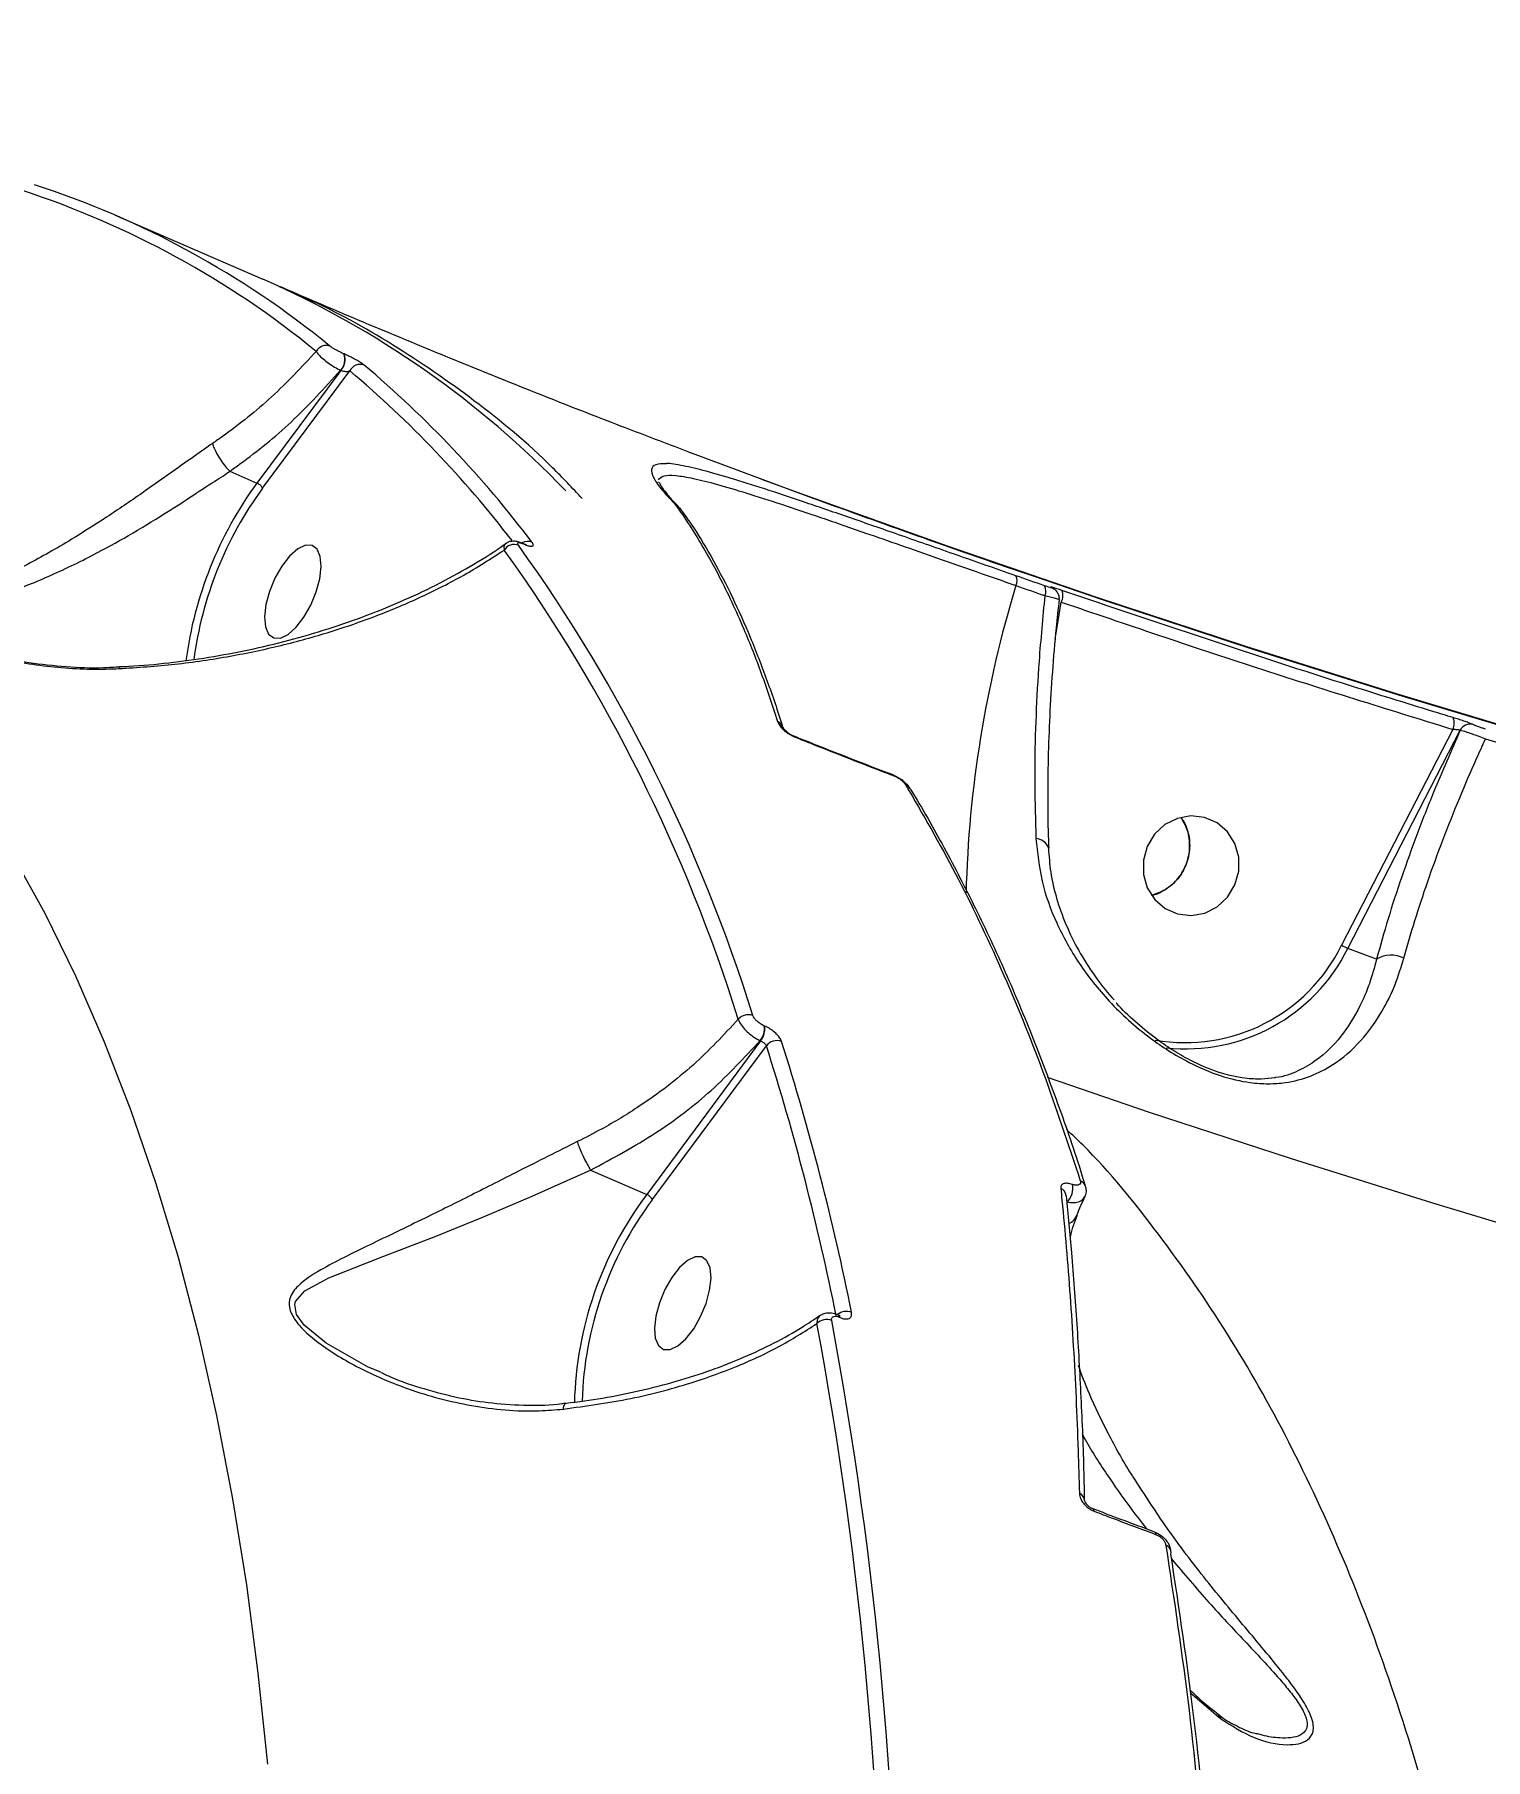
# Model space of a CAD drawing. Header units: millimetres. Extents: x -4781 to 5098, y -4410 to 4664.
# Drawn here: x -229.2 to -99, y -889.9 to -735 of the extents above; entities that cross this region are included whole.
import ezdxf

# ---------------------------------------------------------------- set-up
doc = ezdxf.new("R2010")
doc.units = ezdxf.units.MM
for name, color, linetype in [('DIKOM_ОБЪЕКТ', 7, 'Continuous'), ('DIKOM_РАЗМЕР_ЗОНА', 7, 'Continuous'), ('DIKOM_РАЗМЕР_ОБЪЕКТА', 7, 'Continuous')]:
    doc.layers.add(name, color=color, linetype=linetype)
doc.styles.add('style1', font='arial.ttf', dxfattribs={"width": 0.8})
doc.dimstyles.new('1-50', dxfattribs={"dimtxt": 300, "dimasz": 200, "dimexe": 100, "dimexo": 0, "dimgap": 100, "dimtad": 1, "dimtxsty": 'style1', "dimcen": 200, "dimclrd": 7, "dimclre": 7, "dimclrt": 7, "dimadec": 1, "dimazin": 2, "dimtfac": 1, "dimtmove": 0, "dimatfit": 2, "dimfxl": 0, "dimlwd": 25, "dimlwe": 18, "dimarcsym": 0})

# ---------------------------------------------------------------- blocks, each defined once
blk = doc.blocks.new('*D54')
at = {"layer": 'Defpoints', "color": 0, "transparency": 16777216}
for p in [(2534.93, 1098.4), (-3331.22, 763.4), (2534.93, -3200.56)]:
    blk.add_point(p, dxfattribs=at)
at = {"layer": 'DIKOM_РАЗМЕР_ОБЪЕКТА', "color": 7, "lineweight": 18, "transparency": 16777216}
for p, q in [((2534.93, 1098.4), (2534.93, -3300.56)), ((-3331.22, 763.4), (-3331.22, -3300.56))]:
    blk.add_line(p, q, dxfattribs=at)
at = {"layer": 'DIKOM_РАЗМЕР_ОБЪЕКТА', "color": 7, "lineweight": 25, "transparency": 16777216}
blk.add_line((-3131.22, -3200.56), (2334.93, -3200.56), dxfattribs=at)
at = {"layer": 'DIKOM_РАЗМЕР_ОБЪЕКТА', "color": 7, "transparency": 16777216}
for points in [[(-3131.22, -3167.23), (-3131.22, -3233.9), (-3331.22, -3200.56)], [(2334.93, -3167.23), (2334.93, -3233.9), (2534.93, -3200.56)]]:
    blk.add_solid(points, dxfattribs=at)
at = {"layer": 'DIKOM_РАЗМЕР_ОБЪЕКТА', "color": 7, "transparency": 16777216, "insert": (941.13, -2947.39), "char_height": 300, "attachment_point": 5, "style": 'style1'}
blk.add_mtext('5870', dxfattribs=at)
blk = doc.blocks.new('*D55')
at = {"layer": 'Defpoints', "color": 0, "transparency": 16777216}
for p in [(-169.77, 3162.36), (761.57, -2110.65), (3503.66, -2110.65)]:
    blk.add_point(p, dxfattribs=at)
at = {"layer": 'DIKOM_РАЗМЕР_ОБЪЕКТА', "color": 7, "lineweight": 18, "transparency": 16777216}
for p, q in [((-169.77, 3162.36), (3603.66, 3162.36)), ((761.57, -2110.65), (3603.66, -2110.65))]:
    blk.add_line(p, q, dxfattribs=at)
at = {"layer": 'DIKOM_РАЗМЕР_ОБЪЕКТА', "color": 7, "lineweight": 25, "transparency": 16777216}
blk.add_line((3503.66, 2962.36), (3503.66, -1910.65), dxfattribs=at)
at = {"layer": 'DIKOM_РАЗМЕР_ОБЪЕКТА', "color": 7, "transparency": 16777216}
for points in [[(3470.33, 2962.36), (3537, 2962.36), (3503.66, 3162.36)], [(3470.33, -1910.65), (3537, -1910.65), (3503.66, -2110.65)]]:
    blk.add_solid(points, dxfattribs=at)
at = {"layer": 'DIKOM_РАЗМЕР_ОБЪЕКТА', "color": 7, "transparency": 16777216, "insert": (3250.49, 1115.85), "char_height": 300, "attachment_point": 5, "rotation": 90, "style": 'style1'}
blk.add_mtext('5270', dxfattribs=at)
blk = doc.blocks.new('*D57')
at = {"layer": 'Defpoints', "color": 0, "transparency": 16777216}
for p in [(4034.06, 1180.11), (-4781.22, 856.14), (4034.06, -4310.06)]:
    blk.add_point(p, dxfattribs=at)
at = {"layer": 'DIKOM_РАЗМЕР_ЗОНА', "color": 7, "lineweight": 18, "transparency": 16777216}
for p, q in [((4034.06, 1180.11), (4034.06, -4410.06)), ((-4781.22, 856.14), (-4781.22, -4410.06))]:
    blk.add_line(p, q, dxfattribs=at)
at = {"layer": 'DIKOM_РАЗМЕР_ЗОНА', "color": 7, "lineweight": 25, "transparency": 16777216}
blk.add_line((-4581.22, -4310.06), (3834.06, -4310.06), dxfattribs=at)
at = {"layer": 'DIKOM_РАЗМЕР_ЗОНА', "color": 7, "transparency": 16777216}
for points in [[(-4581.22, -4276.72), (-4581.22, -4343.39), (-4781.22, -4310.06)], [(3834.06, -4276.72), (3834.06, -4343.39), (4034.06, -4310.06)]]:
    blk.add_solid(points, dxfattribs=at)
at = {"layer": 'DIKOM_РАЗМЕР_ЗОНА', "color": 7, "transparency": 16777216, "insert": (-1490.8, -4056.88), "char_height": 300, "attachment_point": 5, "style": 'style1'}
blk.add_mtext('8820', dxfattribs=at)

msp = doc.modelspace()

# ---------------------------------------------------------------- linework, layer by layer
at = {"layer": 'DIKOM_ОБЪЕКТ', "color": 7, "linetype": 'Continuous', "lineweight": 15}
for p, q in [((-221.991, -751.2), (-208.736, -756.94)), ((-201.445, -763.656), (-201.472, -763.644)), ((-201.725, -765.134), (-209.261, -775.249)), ((-208.765, -775.72), (-200.918, -765.187)), ((-201.752, -765.122), (-201.725, -765.134)), ((-211.706, -774.189), (-211.7, -774.193)), ((-211.7, -774.193), (-209.261, -775.249)), ((-173.2, -775.191), (-173.204, -775.129)), ((-171.785, -777.089), (-171.713, -777.175)), ((-171.713, -777.175), (-171.706, -777.185)), ((-185.431, -780.643), (-185.346, -780.68)), ((-185.346, -780.712), (-185.261, -780.75)), ((-137.969, -784.629), (-137.962, -784.632)), ((-137.969, -784.629), (-137.846, -784.682)), ((-137.962, -784.632), (-137.838, -784.686)), ((-137.842, -784.684), (-137.842, -784.684)), ((-137.606, -789.268), (-137.065, -785.938)), ((-162.058, -797.202), (-162.064, -797.181)), ((-101.91, -797.365), (-111.889, -816.753)), ((-111.327, -817.029), (-101.247, -797.443)), ((-101.247, -797.443), (-101.24, -797.447)), ((-100.09, -796.943), (-100.097, -796.939)), ((-152.136, -801.471), (-151.963, -801.551)), ((-108.748, -817.999), (-111.327, -817.029)), ((-164.043, -825.335), (-174.264, -839.126)), ((-164.088, -825.315), (-164.043, -825.335)), ((-163.675, -824.004), (-163.721, -823.985)), ((-173.767, -839.596), (-163.524, -825.775)), ((-179.31, -836.94), (-174.264, -839.126)), ((-157.137, -849.907), (-157.071, -849.936)), ((-156.984, -850.142), (-156.918, -850.17)), ((-128.697, -869.41), (-128.686, -869.415)), ((-125.468, -883.858), (-122.718, -886.199)), ((-123.125, -885.654), (-123.078, -885.692))]:
    msp.add_line(p, q, dxfattribs=at)
at = {"layer": 'DIKOM_ОБЪЕКТ', "color": 7, "linetype": 'Continuous', "lineweight": 15, "flags": 128}
for points in [[(-270.839, -771.456), (-269.974, -771.837), (-265.398, -774.084), (-260.967, -776.655), (-256.688, -779.548), (-252.563, -782.759), (-248.596, -786.285), (-244.79, -790.124), (-241.151, -794.272), (-237.68, -798.724), (-234.381, -803.478), (-231.258, -808.528), (-228.312, -813.869), (-225.548, -819.497), (-222.966, -825.406), (-220.571, -831.591), (-218.363, -838.047), (-216.346, -844.766), (-214.521, -851.744), (-212.889, -858.973), (-211.452, -866.447), (-210.212, -874.158), (-209.169, -882.1), (-208.325, -890.265)], [(-170.432, -772.486), (-159.746, -776.468), (-146.645, -781.164), (-133.377, -785.721), (-119.952, -790.133), (-106.378, -794.4), (-92.664, -798.516), (-78.82, -802.481), (-64.854, -806.291), (-50.776, -809.944), (-36.594, -813.437), (-22.318, -816.769), (-7.958, -819.936), (6.477, -822.938), (20.979, -825.771), (35.536, -828.435), (50.141, -830.927), (55.494, -831.795)], [(55.507, -831.719), (50.105, -830.843), (35.457, -828.343), (20.855, -825.672), (6.31, -822.83), (-8.169, -819.819), (-22.573, -816.643), (-36.891, -813.301), (-51.116, -809.797), (-65.237, -806.133), (-79.245, -802.311), (-93.131, -798.335), (-106.886, -794.205), (-120.5, -789.927), (-133.966, -785.501), (-147.274, -780.931), (-160.415, -776.22), (-163.939, -774.922)], [(-206.324, -781.809), (-207.024, -782.708), (-207.643, -783.792), (-208.133, -784.975), (-208.452, -786.16), (-208.576, -787.252), (-208.495, -788.162), (-208.214, -788.815), (-207.756, -789.161), (-207.16, -789.169), (-206.472, -788.84), (-205.749, -788.2), (-205.049, -787.302), (-204.43, -786.217), (-203.94, -785.034), (-203.62, -783.849), (-203.496, -782.758), (-203.578, -781.848), (-203.859, -781.194), (-204.317, -780.849), (-204.913, -780.841), (-205.601, -781.17), (-206.324, -781.809)], [(-138.549, -784.477), (-138.874, -784.364), (-139.199, -784.251), (-139.523, -784.138), (-139.847, -784.025), (-140.172, -783.912), (-140.496, -783.798), (-140.82, -783.685), (-141.144, -783.572)], [(-141.122, -784.456), (-140.799, -784.569), (-140.475, -784.682), (-140.151, -784.796), (-139.827, -784.909), (-139.503, -785.022), (-139.179, -785.134), (-138.854, -785.247), (-138.53, -785.36)], [(-98.972, -798.218), (-91.468, -800.467), (-83.923, -802.669), (-76.339, -804.825), (-68.718, -806.933), (-61.061, -808.993), (-53.369, -811.005), (-45.645, -812.968), (-37.889, -814.882)], [(-124.193, -805.274), (-125.411, -805.134), (-126.629, -805.356), (-127.747, -805.922), (-128.675, -806.787), (-129.338, -807.88), (-129.683, -809.113), (-129.68, -810.386), (-129.332, -811.597), (-128.664, -812.645), (-127.733, -813.448), (-126.613, -813.939), (-125.395, -814.08), (-124.178, -813.858), (-123.06, -813.291), (-122.131, -812.426), (-121.468, -811.333), (-121.124, -810.1), (-121.126, -808.827), (-121.475, -807.617), (-122.142, -806.568), (-123.073, -805.765), (-124.193, -805.274)], [(-138.208, -808.026), (-138.208, -808.025), (-138.21, -808)], [(-138.32, -828.606), (-129.158, -831.729), (-116.52, -835.877), (-103.743, -839.888), (-90.836, -843.76), (-77.807, -847.49), (-64.664, -851.075), (-51.416, -854.514), (-38.072, -857.804), (-24.639, -860.943), (-11.128, -863.929), (2.454, -866.759)], [(-198.14, -855.078), (-199.274, -854.62), (-203.051, -852.48), (-205.014, -850.865), (-205.708, -849.894), (-205.863, -849.003), (-205.861, -848.992), (-205.794, -848.747), (-204.951, -847.764), (-202.809, -846.614), (-198.252, -844.804), (-193.098, -842.843), (-188.922, -841.134), (-184.568, -839.262), (-181.947, -838.103), (-179.317, -836.937), (-179.315, -836.936), (-179.315, -836.936)], [(-171.326, -845.686), (-172.026, -846.584), (-172.646, -847.669), (-173.135, -848.851), (-173.455, -850.037), (-173.579, -851.128), (-173.497, -852.038), (-173.216, -852.692), (-172.759, -853.037), (-172.162, -853.045), (-171.474, -852.716), (-170.751, -852.077), (-170.052, -851.178), (-169.432, -850.094), (-168.942, -848.911), (-168.623, -847.726), (-168.499, -846.634), (-168.581, -845.724), (-168.862, -845.071), (-169.319, -844.725), (-169.916, -844.717), (-170.603, -845.046), (-171.326, -845.686)]]:
    msp.add_lwpolyline(points, dxfattribs=at)
at = {"layer": 'DIKOM_ОБЪЕКТ', "color": 7, "linetype": 'Continuous', "lineweight": 15}
for centre, radius, start, end in [((-255.606, -826.548), 81.568, 50.69725, 72.00327), ((-254.488, -826.22), 81.749, 50.69654, 72.0025), ((-243.118, -835.086), 85.375, 43.83655, 66.25198), ((-203.054, -763.904), 1.005, 69.70547, 151.81551), ((-202.745, -764.168), 1.376, 316.16761, 22.3743), ((-202.719, -764.18), 1.377, 316.18236, 22.36631), ((-199.995, -765.61), 1.015, 69.92336, 155.37055), ((-262.981, -839.795), 98.27, 37.06776, 49.87217), ((-263.911, -839.944), 97.758, 37.50909, 49.88128), ((-181.218, -795.707), 34.712, 143.8892, 172.55035), ((-181.547, -795.568), 33.686, 143.90024, 172.43108), ((-172.119, -777.885), 0.863, 44.37543, 67.22489), ((-172.138, -778.086), 1.006, 35.03221, 64.99856), ((-172.084, -778.041), 0.936, 36.40404, 66.14306), ((-184.94, -781.485), 0.995, 68.13354, 121.061), ((-186.161, -781.833), 1.065, 69.57807, 147.68947), ((-307.455, -867.598), 148.15, 17.35922, 35.64424), ((-306.446, -867.358), 148.474, 17.35871, 35.64437), ((-185.54, -780.863), 0.246, 37.86724, 63.76765), ((-185.422, -780.861), 0.197, 34.59273, 68.3122), ((-141.939, -784.033), 0.919, 332.64686, 30.13544), ((-42.519, -814.638), 103.119, 162.98078, 178.56475), ((-139.355, -784.936), 0.927, 332.8256, 29.71857), ((-138.079, -785.355), 1.17, 330.12652, 23.24217), ((-162.912, -797.452), 0.89, 17.76336, 64.41156), ((-102.979, -796.809), 1.205, 332.51739, 24.47999), ((-100.365, -797.891), 0.989, 74.23864, 153.08988), ((-100.359, -797.894), 0.988, 74.21832, 153.07034), ((-161.201, -798.201), 0.272, 33.43265, 67.64572), ((-152.238, -801.702), 0.257, 32.45555, 64.53347), ((-151.295, -803.086), 0.774, 31.54152, 68.79958), ((-139.395, -808.438), 1.263, 20.28348, 86.98782), ((-125.94, -809.826), 15.666, 260.1636, 333.75641), ((-125.865, -809.822), 16.226, 263.74594, 333.63012), ((-108.394, -810.343), 7.301, 241.3978, 246.30727), ((-107.446, -820.124), 2.492, 62.53718, 121.47479), ((-165.159, -824.15), 1.169, 68.71321, 139.83199), ((-165.445, -824.225), 1.741, 321.21149, 7.92149), ((-165.399, -824.245), 1.74, 321.20791, 7.92983), ((-162.59, -826.477), 1.168, 68.58925, 143.04271), ((-380.843, -894.856), 229.447, 11.34895, 17.62305), ((-381.768, -895.097), 228.989, 11.35002, 17.62174), ((-148.358, -858.605), 32.412, 143.05987, 178.65217), ((-137.431, -839.324), 0.817, 6.01213, 66.24838), ((-137.665, -838.605), 1.652, 313.75007, 13.25364), ((-135.588, -838.587), 0.726, 18.22502, 70.57641), ((-148.35, -858.591), 31.73, 143.22722, 178.37391), ((-136.929, -840.478), 1.372, 293.6556, 339.64226), ((-156.34, -850.853), 1.236, 68.2648, 130.12715), ((-157.279, -850.167), 0.296, 4.85943, 61.12266), ((-157.211, -850.194), 0.294, 4.70191, 62.21622), ((-158.122, -851.59), 1.232, 68.1174, 135.20103), ((-499.658, -914.505), 346.581, 359.67707, 10.60477), ((-499.086, -914.371), 347.355, 359.67721, 10.60468), ((-135.734, -866.647), 0.766, 3.52465, 66.72287), ((-134.453, -867.6), 0.342, 6.4905, 62.3156), ((-128.864, -869.703), 0.338, 5.75553, 58.35181), ((-127.884, -871.275), 0.695, 12.51848, 72.0502), ((-127.77, -871.218), 0.572, 343.36027, 9.40779), ((-123.949, -886.692), 1.326, 21.83547, 48.9513)]:
    msp.add_arc(centre, radius, start, end, dxfattribs=at)
for points, knots in [([(-180.079, -776.633), (-180.951, -775.699), (-184.006, -772.432), (-189.659, -767.785), (-197.023, -762.717), (-202.893, -759.455), (-206.381, -758.006), (-207.178, -757.675)], [0, 0, 0, 0, 0.1098285, 0.3844764, 0.6522095, 0.920549, 1, 1, 1, 1]), ([(-207.155, -757.621), (-206.109, -758.073), (-202.254, -759.737), (-195.432, -762.599), (-186.602, -766.196), (-178.255, -769.501), (-172.772, -771.586), (-170.381, -772.496)], [0, 0, 0, 0, 0.0894024, 0.3293832, 0.5703398, 0.812551, 1, 1, 1, 1]), ([(-203.939, -763.43), (-205.236, -764.821), (-207.778, -767.548), (-211.083, -770.186), (-212.947, -771.488), (-213.244, -771.695)], [0, 0, 0, 0, 0.4665461, 0.9150149, 1, 1, 1, 1]), ([(-203.939, -763.43), (-203.876, -763.523), (-203.738, -763.725), (-203.346, -764.1), (-202.846, -764.488), (-202.291, -764.85), (-201.933, -765.031), (-201.752, -765.122)], [0, 0, 0, 0, 0.1848331, 0.39883831, 0.60130766, 0.79902607, 1, 1, 1, 1]), ([(-201.472, -763.644), (-201.566, -763.602), (-201.753, -763.518), (-202.054, -763.364), (-202.336, -763.208), (-202.568, -763.066), (-202.662, -762.995), (-202.706, -762.962)], [0, 0, 0, 0, 0.1951983, 0.3901988, 0.5933535, 0.811101, 1, 1, 1, 1]), ([(-199.647, -764.657), (-199.71, -764.608), (-199.845, -764.503), (-200.181, -764.296), (-200.59, -764.067), (-201.032, -763.842), (-201.307, -763.718), (-201.445, -763.656)], [0, 0, 0, 0, 0.1890404, 0.4044925, 0.6068686, 0.8033559, 1, 1, 1, 1]), ([(-211.7, -774.193), (-211.394, -773.975), (-209.457, -772.598), (-205.901, -769.714), (-203.185, -766.707), (-201.752, -765.122)], [0, 0, 0, 0, 0.0814887, 0.5156543, 1, 1, 1, 1]), ([(-201.725, -765.134), (-201.687, -765.148), (-201.639, -765.167), (-201.529, -765.195), (-201.391, -765.22), (-201.209, -765.23), (-201.043, -765.219), (-200.958, -765.197), (-200.918, -765.187)], [0, 0, 0, 0, 0.1271656, 0.1625917, 0.3403923, 0.5454227, 0.7831669, 1, 1, 1, 1]), ([(-213.244, -771.695), (-213.781, -772.071), (-215.081, -772.982), (-217.21, -774.502), (-219.866, -776.372), (-222.807, -778.371), (-226.283, -780.573), (-229.95, -782.657), (-233.659, -784.464), (-236.452, -785.622), (-238.405, -786.388), (-239.56, -786.917), (-240.197, -787.411), (-240.166, -787.957), (-239.428, -788.589), (-237.954, -789.316), (-235.993, -790.035), (-232.926, -790.918), (-228.747, -791.711), (-224.66, -792.01), (-222.28, -791.935), (-221.67, -791.916)], [0, 0, 0, 0, 0.031147, 0.0753855, 0.1207345, 0.1821165, 0.2453861, 0.3302597, 0.4176088, 0.5065776, 0.5523802, 0.5980985, 0.6383971, 0.6670939, 0.6962062, 0.7286728, 0.7668129, 0.8059858, 0.8877652, 0.9712472, 1, 1, 1, 1]), ([(-213.244, -771.695), (-213.241, -771.71), (-213.219, -771.83), (-213.122, -772.123), (-212.871, -772.633), (-212.52, -773.198), (-212.112, -773.752), (-211.841, -774.044), (-211.706, -774.189)], [0, 0, 0, 0, 0.0259805, 0.2095966, 0.4072215, 0.6048079, 0.8024069, 1, 1, 1, 1]), ([(-237.759, -789.237), (-238.186, -789.044), (-238.966, -788.691), (-239.425, -788.316), (-239.651, -787.996), (-239.595, -787.647), (-238.712, -787.229), (-237.098, -786.74), (-234.848, -786.131), (-231.992, -785.262), (-228.551, -783.931), (-224.772, -782.169), (-221.211, -780.229), (-218.266, -778.459), (-215.596, -776.771), (-213.534, -775.351), (-212.192, -774.578), (-211.706, -774.19), (-211.706, -774.189)], [0, 0, 0, 0, 0.0374304, 0.0683653, 0.0744689, 0.111504, 0.1654589, 0.2491206, 0.3333432, 0.417445, 0.5390066, 0.660401, 0.7476524, 0.8347792, 0.8964041, 0.9579815, 0.9999656, 1, 1, 1, 1]), ([(-172.56, -773.517), (-172.888, -773.528), (-173.571, -773.553), (-173.918, -773.967), (-173.751, -774.692), (-173.088, -775.702), (-172.219, -776.627), (-171.785, -777.089)], [0, 0, 0, 0, 0.19084353, 0.39603982, 0.59715324, 0.79887603, 1, 1, 1, 1]), ([(-141.144, -783.572), (-142.919, -782.95), (-146.468, -781.706), (-151.344, -779.999), (-155.799, -778.447), (-159.785, -777.076), (-163.351, -775.881), (-166.431, -774.9), (-169.029, -774.146), (-171.045, -773.68), (-172.204, -773.476), (-172.537, -773.514), (-172.56, -773.517)], [0, 0, 0, 0, 0.1149242, 0.2298488, 0.3385901, 0.4476813, 0.5564256, 0.6652567, 0.7744356, 0.8832671, 0.9920454, 1, 1, 1, 1]), ([(-208.765, -775.72), (-208.768, -775.712), (-208.774, -775.69), (-208.802, -775.631), (-208.866, -775.538), (-208.981, -775.423), (-209.119, -775.319), (-209.214, -775.272), (-209.261, -775.249)], [0, 0, 0, 0, 0.053712, 0.1414529, 0.356022, 0.570875, 0.7855559, 1, 1, 1, 1]), ([(-173.216, -774.95), (-173.086, -774.816), (-172.826, -774.549), (-171.747, -774.534), (-170.148, -774.796), (-168.014, -775.333), (-165.377, -776.117), (-162.242, -777.13), (-158.664, -778.337), (-154.066, -779.925), (-148.289, -781.944), (-143.511, -783.618), (-141.122, -784.456)], [0, 0, 0, 0, 0.0918342, 0.1833756, 0.2748951, 0.3667071, 0.4582277, 0.5497352, 0.6415338, 0.7330412, 0.8665208, 1, 1, 1, 1]), ([(-173.155, -775.161), (-173.154, -775.175), (-173.15, -775.205), (-172.964, -775.579), (-172.553, -776.135), (-172.051, -776.727), (-171.594, -777.183), (-171.446, -777.331)], [0, 0, 0, 0, 0.1825991, 0.395032, 0.6281938, 0.8800353, 1, 1, 1, 1]), ([(-171.706, -777.185), (-171.599, -777.333), (-171.065, -778.075), (-169.707, -780.106), (-167.725, -783.566), (-165.697, -787.914), (-163.964, -792.279), (-163.006, -795.193), (-162.527, -796.65)], [0, 0, 0, 0, 0.0299889, 0.1499475, 0.3900556, 0.630165, 0.8150816, 1, 1, 1, 1]), ([(-158.508, -776.912), (-155.508, -777.994), (-149.266, -780.245), (-142.841, -782.49), (-139.399, -783.649), (-139.313, -783.678)], [0, 0, 0, 0, 0.4743457, 0.9867309, 1, 1, 1, 1]), ([(-171.325, -777.48), (-170.905, -778.059), (-169.846, -779.519), (-168.264, -782.194), (-166.564, -785.469), (-164.961, -789.053), (-163.464, -792.951), (-162.504, -795.708), (-162.065, -797.177), (-162.064, -797.181)], [0, 0, 0, 0, 0.1154843, 0.2909351, 0.4670034, 0.6437349, 0.821211, 0.999555, 1, 1, 1, 1]), ([(-186.877, -780.652), (-186.817, -780.61), (-186.669, -780.505), (-186.39, -780.444), (-186.068, -780.445), (-185.755, -780.509), (-185.516, -780.615), (-185.401, -780.666)], [0, 0, 0, 0, 0.13283296, 0.32680095, 0.51918627, 0.76819804, 1, 1, 1, 1]), ([(-221.67, -791.916), (-219.976, -791.805), (-216.567, -791.581), (-211.7, -790.844), (-207.043, -789.863), (-202.647, -788.641), (-198.423, -787.178), (-194.435, -785.483), (-190.571, -783.53), (-188.263, -782.04), (-187.061, -781.264)], [0, 0, 0, 0, 0.123685, 0.2488958, 0.3689559, 0.4907465, 0.6125475, 0.7380588, 0.8635737, 1, 1, 1, 1]), ([(-221.56, -791.732), (-221.292, -791.722), (-219.813, -791.669), (-217.14, -791.399), (-213.538, -790.916), (-209.938, -790.238), (-206.353, -789.385), (-202.812, -788.351), (-199.343, -787.144), (-195.98, -785.764), (-192.756, -784.229), (-189.754, -782.539), (-187.799, -781.333), (-186.921, -780.671), (-186.889, -780.647)], [0, 0, 0, 0, 0.01931331, 0.10654772, 0.19611399, 0.28827159, 0.38314224, 0.48067469, 0.5806142, 0.68263799, 0.78673996, 0.89135033, 0.99600026, 1, 1, 1, 1]), ([(-186.874, -780.665), (-186.933, -780.706), (-187.085, -780.813), (-187.098, -781.059), (-187.066, -781.235), (-187.061, -781.264)], [0, 0, 0, 0, 0.3491601, 0.8957453, 1, 1, 1, 1]), ([(-185.789, -780.835), (-185.826, -780.773), (-185.891, -780.665), (-185.828, -780.596), (-185.685, -780.595), (-185.508, -780.645), (-185.384, -780.697), (-185.346, -780.712)], [0, 0, 0, 0, 0.3026358, 0.5346762, 0.7254642, 0.9171075, 1, 1, 1, 1]), ([(-185.35, -780.677), (-185.31, -780.694), (-185.21, -780.738), (-185.116, -780.767), (-185.06, -780.778), (-185.072, -780.776), (-185.074, -780.776)], [0, 0, 0, 0, 0.2548707, 0.6346234, 0.944631, 1, 1, 1, 1]), ([(-185.261, -780.75), (-185.204, -780.773), (-185.008, -780.854), (-184.73, -780.931), (-184.505, -780.928), (-184.412, -780.818), (-184.514, -780.652), (-184.569, -780.562)], [0, 0, 0, 0, 0.0795726, 0.2756861, 0.4707195, 0.7105188, 1, 1, 1, 1]), ([(-137.962, -784.632), (-137.958, -784.635), (-137.925, -784.652), (-137.907, -784.671), (-137.975, -784.658), (-138.111, -784.622), (-138.294, -784.564), (-138.47, -784.504), (-138.549, -784.477)], [0, 0, 0, 0, 0.0339809, 0.2522411, 0.4704845, 0.597902, 0.8192582, 1, 1, 1, 1]), ([(-137.004, -784.893), (-137.155, -784.841), (-137.458, -784.738), (-137.802, -784.631), (-138.006, -784.578), (-138.051, -784.582), (-137.992, -784.616), (-137.969, -784.629)], [0, 0, 0, 0, 0.2182804, 0.4367453, 0.6530289, 0.8657585, 1, 1, 1, 1]), ([(-137.838, -784.686), (-137.838, -784.686), (-137.809, -784.703), (-137.736, -784.742), (-137.593, -784.846), (-137.424, -785.028), (-137.295, -785.298), (-137.239, -785.552), (-137.273, -785.685), (-137.279, -785.708)], [0, 0, 0, 0, 0.00236013, 0.12372718, 0.2649094, 0.43557247, 0.68797929, 0.94651087, 1, 1, 1, 1]), ([(-101.882, -796.31), (-102.491, -796.124), (-105.536, -795.195), (-117.295, -791.55), (-128.356, -787.814), (-137.004, -784.893)], [0, 0, 0, 0, 0.0517105, 0.2585539, 1, 1, 1, 1]), ([(-138.53, -785.36), (-138.719, -787.328), (-139.067, -790.951), (-139.344, -796.125), (-139.489, -801.526), (-139.388, -805.096), (-139.328, -807.176)], [0, 0, 0, 0, 0.2580872, 0.4749994, 0.6940792, 1, 1, 1, 1]), ([(-138.53, -785.36), (-138.369, -785.4), (-138.012, -785.489), (-137.642, -785.588), (-137.381, -785.663), (-137.253, -785.704), (-137.279, -785.706), (-137.282, -785.706)], [0, 0, 0, 0, 0.231664, 0.5171463, 0.681517, 0.962139, 1, 1, 1, 1]), ([(-137.248, -785.71), (-137.342, -786.558), (-137.584, -788.742), (-137.868, -792.232), (-138.109, -796.155), (-138.25, -800.005), (-138.284, -803.731), (-138.258, -806.401), (-138.192, -807.773), (-138.181, -808.001)], [0, 0, 0, 0, 0.1084226, 0.2792043, 0.4507624, 0.622707, 0.7945389, 0.9658181, 1, 1, 1, 1]), ([(-137.065, -785.938), (-131.234, -787.925), (-119.57, -791.9), (-107.797, -795.543), (-101.91, -797.365)], [0, 0, 0, 0, 0.4999169, 1, 1, 1, 1]), ([(-237.554, -789.324), (-237.428, -789.379), (-236.994, -789.566), (-235.946, -789.931), (-234.379, -790.404), (-232.244, -790.92), (-229.563, -791.421), (-226.423, -791.762), (-223.678, -791.884), (-222.062, -791.767), (-221.567, -791.731)], [0, 0, 0, 0, 0.0314621, 0.107932, 0.2169872, 0.3446029, 0.5114086, 0.7139384, 0.912467, 1, 1, 1, 1]), ([(-221.559, -791.755), (-221.563, -791.752), (-221.594, -791.726), (-221.631, -791.802), (-221.661, -791.889), (-221.67, -791.916)], [0, 0, 0, 0, 0.099169, 0.7230903, 1, 1, 1, 1]), ([(-162.527, -796.65), (-162.455, -796.808), (-162.352, -797.032), (-161.983, -797.418), (-161.672, -797.671), (-161.346, -797.877), (-161.124, -797.99), (-161.005, -798.039), (-160.975, -798.052)], [0, 0, 0, 0, 0.4029627, 0.5733627, 0.7451921, 0.8533572, 0.9617485, 1, 1, 1, 1]), ([(-162.064, -797.184), (-162.065, -797.181), (-162.071, -797.152), (-162.027, -797.26), (-161.873, -797.434), (-161.676, -797.608), (-161.498, -797.738), (-161.331, -797.84), (-161.191, -797.912), (-161.124, -797.939), (-161.098, -797.949)], [0, 0, 0, 0, 0.0328085, 0.3146012, 0.5500233, 0.6906381, 0.7898076, 0.8681593, 0.949323, 1, 1, 1, 1]), ([(-101.24, -797.447), (-102.056, -799.304), (-103.448, -802.47), (-105.161, -806.861), (-106.53, -810.667), (-107.751, -814.409), (-108.415, -816.802), (-108.748, -817.999)], [0, 0, 0, 0, 0.2590536, 0.4416258, 0.6242066, 0.8121083, 1, 1, 1, 1]), ([(-101.91, -797.365), (-101.847, -797.364), (-101.723, -797.361), (-101.537, -797.37), (-101.381, -797.391), (-101.284, -797.417), (-101.257, -797.436), (-101.247, -797.443)], [0, 0, 0, 0, 0.2316922, 0.4561448, 0.6691026, 0.8722685, 1, 1, 1, 1]), ([(-100.097, -796.939), (-100.13, -796.922), (-100.218, -796.879), (-100.489, -796.773), (-100.905, -796.624), (-101.395, -796.461), (-101.72, -796.36), (-101.882, -796.31)], [0, 0, 0, 0, 0.13425807, 0.34696165, 0.56326053, 0.78173583, 1, 1, 1, 1]), ([(-101.24, -797.447), (-101.161, -797.463), (-100.994, -797.497), (-100.592, -797.621), (-100.115, -797.783), (-99.581, -797.977), (-99.176, -798.137), (-98.972, -798.218)], [0, 0, 0, 0, 0.2044291, 0.4300759, 0.5634271, 0.7803298, 1, 1, 1, 1]), ([(-98.963, -797.344), (-98.965, -797.343), (-99.067, -797.311), (-99.28, -797.246), (-99.547, -797.155), (-99.785, -797.071), (-99.98, -796.995), (-100.054, -796.96), (-100.09, -796.943)], [0, 0, 0, 0, 0.0043691, 0.219822, 0.4356105, 0.5682683, 0.7938985, 1, 1, 1, 1]), ([(-161.09, -797.95), (-160.658, -798.124), (-157.709, -799.306), (-154.696, -800.47), (-152.125, -801.462)], [0, 0, 0, 0, 0.1467196, 1, 1, 1, 1]), ([(-160.975, -798.052), (-160.432, -798.268), (-157.721, -799.347), (-154.733, -800.517), (-152.275, -801.466), (-152.022, -801.564)], [0, 0, 0, 0, 0.1831812, 0.915882, 1, 1, 1, 1]), ([(-106.297, -817.913), (-105.981, -816.797), (-105.348, -814.566), (-104.172, -811.014), (-102.831, -807.33), (-101.355, -803.631), (-100.047, -800.582), (-99.24, -798.808), (-98.972, -798.218)], [0, 0, 0, 0, 0.1827911, 0.3655861, 0.5537521, 0.7419063, 0.9141898, 1, 1, 1, 1]), ([(-152.022, -801.564), (-151.965, -801.588), (-151.848, -801.636), (-151.65, -801.75), (-151.447, -801.893), (-151.192, -802.115), (-151.087, -802.264), (-151.015, -802.365)], [0, 0, 0, 0, 0.121173, 0.2523305, 0.4115596, 0.5993221, 1, 1, 1, 1]), ([(-151.963, -801.551), (-151.891, -801.583), (-151.675, -801.677), (-151.339, -801.91), (-150.975, -802.23), (-150.751, -802.485), (-150.655, -802.655), (-150.64, -802.683)], [0, 0, 0, 0, 0.1221469, 0.3624893, 0.6046688, 0.9367312, 1, 1, 1, 1]), ([(-151.015, -802.365), (-149.498, -804.983), (-146.464, -810.218), (-142.38, -818.851), (-138.615, -828.004), (-136.436, -834.603), (-135.347, -837.902)], [0, 0, 0, 0, 0.2491233, 0.4982429, 0.7491236, 1, 1, 1, 1]), ([(-150.637, -802.683), (-150.615, -802.717), (-149.544, -804.403), (-147.564, -807.968), (-144.717, -813.412), (-142.053, -819.139), (-139.545, -825.099), (-137.225, -831.326), (-135.682, -835.755), (-134.963, -838.173), (-134.906, -838.362)], [0, 0, 0, 0, 0.0033682, 0.1670285, 0.3308077, 0.4947017, 0.6585602, 0.8223055, 0.9860591, 1, 1, 1, 1]), ([(-126.294, -805.324), (-126.073, -805.71), (-125.605, -806.525), (-125.457, -808.008), (-125.763, -809.511), (-126.543, -810.831), (-127.65, -811.833), (-128.547, -812.125), (-128.973, -812.263)], [0, 0, 0, 0, 0.1550524, 0.327216, 0.4993691, 0.671535, 0.8437102, 1, 1, 1, 1]), ([(-127.983, -811.908), (-127.565, -811.632), (-126.729, -811.081), (-125.886, -809.783), (-125.466, -808.298), (-125.584, -806.798), (-125.901, -805.751), (-126.262, -805.358), (-126.294, -805.323)], [0, 0, 0, 0, 0.1962011, 0.3923649, 0.5885599, 0.7847591, 0.9809729, 1, 1, 1, 1]), ([(-139.328, -807.176), (-139.194, -808.456), (-138.92, -811.053), (-137.547, -814.816), (-135.538, -818.435), (-133.263, -821.305), (-131.033, -823.504), (-129.229, -824.991), (-127.397, -826.256), (-125.318, -827.452), (-122.778, -828.536), (-120.343, -829.096), (-118.432, -829.217), (-116.586, -829.081), (-114.63, -828.556), (-112.351, -827.377), (-110.097, -825.428), (-108.301, -822.895), (-107.045, -820.326), (-106.548, -818.721), (-106.297, -817.913)], [0, 0, 0, 0, 0.0717866, 0.14563, 0.2211649, 0.2985162, 0.340633, 0.3832888, 0.4160987, 0.4496101, 0.4986433, 0.5477897, 0.5804492, 0.6139696, 0.6704359, 0.7283152, 0.811953, 0.8980712, 0.9486855, 1, 1, 1, 1]), ([(-138.21, -808.026), (-138.159, -808.749), (-138.051, -810.261), (-137.509, -812.557), (-136.674, -814.912), (-135.528, -817.256), (-134.122, -819.433), (-133.029, -820.903), (-132.373, -821.581), (-132.304, -821.652)], [0, 0, 0, 0, 0.1470549, 0.3076894, 0.4746848, 0.6471676, 0.8246569, 0.9816336, 1, 1, 1, 1]), ([(-128.906, -812.257), (-128.884, -812.255), (-128.559, -812.225), (-128.261, -812.061), (-127.983, -811.908)], [0, 0, 0, 0, 0.068586, 1, 1, 1, 1]), ([(-108.748, -817.999), (-108.952, -818.749), (-109.364, -820.259), (-110.401, -822.649), (-111.915, -825.057), (-113.798, -826.931), (-115.794, -828.071), (-117.068, -828.566), (-117.875, -828.642), (-117.903, -828.645)], [0, 0, 0, 0, 0.1311893, 0.2640812, 0.4811222, 0.7038501, 0.8479, 0.9947538, 1, 1, 1, 1]), ([(-117.903, -828.645), (-118.291, -828.696), (-119.105, -828.802), (-120.753, -828.718), (-122.951, -828.229), (-125.252, -827.236), (-127.133, -826.141), (-128.811, -824.981), (-130.45, -823.586), (-131.61, -822.543), (-132.08, -821.956), (-132.093, -821.941)], [0, 0, 0, 0, 0.0971154, 0.2035632, 0.3556632, 0.5075339, 0.6115567, 0.7185949, 0.8564168, 0.9962633, 1, 1, 1, 1]), ([(-166.053, -823.396), (-167.358, -824.799), (-170.001, -827.639), (-174.271, -830.85), (-177.85, -833.043), (-179.768, -834.012), (-180.502, -834.383)], [0, 0, 0, 0, 0.3247131, 0.6574755, 0.8690006, 1, 1, 1, 1]), ([(-166.053, -823.396), (-165.996, -823.533), (-165.882, -823.808), (-165.5, -824.284), (-165.012, -824.74), (-164.515, -825.095), (-164.21, -825.253), (-164.088, -825.315)], [0, 0, 0, 0, 0.2142635, 0.4282767, 0.642712, 0.8576275, 1, 1, 1, 1]), ([(-163.721, -823.985), (-163.783, -823.955), (-163.94, -823.881), (-164.196, -823.712), (-164.447, -823.493), (-164.645, -823.262), (-164.705, -823.128), (-164.735, -823.061)], [0, 0, 0, 0, 0.1422939, 0.3570626, 0.5716844, 0.785784, 1, 1, 1, 1]), ([(-179.31, -836.94), (-177.329, -835.875), (-173.453, -833.79), (-168.301, -829.843), (-165.504, -826.837), (-164.088, -825.315)], [0, 0, 0, 0, 0.3403112, 0.6660518, 1, 1, 1, 1]), ([(-164.043, -825.335), (-164.012, -825.349), (-163.934, -825.385), (-163.805, -825.467), (-163.676, -825.572), (-163.573, -825.681), (-163.54, -825.743), (-163.524, -825.775)], [0, 0, 0, 0, 0.1406461, 0.3551426, 0.5702245, 0.7851428, 1, 1, 1, 1]), ([(-162.163, -825.39), (-162.208, -825.288), (-162.297, -825.085), (-162.592, -824.738), (-162.969, -824.41), (-163.35, -824.158), (-163.583, -824.048), (-163.675, -824.004)], [0, 0, 0, 0, 0.2150639, 0.4299639, 0.6446683, 0.8591759, 1, 1, 1, 1]), ([(-220.445, -1345.401), (-217.122, -1340.23), (-210.475, -1329.89), (-200.787, -1313.798), (-191.33, -1297.309), (-181.831, -1279.826), (-172.382, -1261.412), (-163.061, -1242.088), (-154.124, -1222.324), (-145.624, -1202.17), (-137.609, -1181.688), (-130.338, -1161.543), (-123.806, -1141.803), (-117.99, -1122.525), (-112.727, -1103.176), (-108.065, -1083.821), (-104.037, -1064.529), (-100.663, -1045.314), (-97.992, -1026.263), (-96.047, -1007.362), (-94.883, -988.912), (-94.514, -971.348), (-94.894, -954.775), (-95.958, -939.196), (-97.721, -924.163), (-100.202, -909.752), (-103.404, -896.027), (-107.228, -883.366), (-111.625, -871.764), (-116.544, -861.207), (-122.07, -851.424), (-128.266, -842.59), (-133.142, -836.525), (-136.092, -833.754), (-136.591, -833.286)], [0, 0, 0, 0, 0.0290598, 0.0581195, 0.0874691, 0.116818, 0.1492627, 0.1817324, 0.2141767, 0.2475775, 0.2810061, 0.3144067, 0.3458307, 0.3772781, 0.4087018, 0.4410326, 0.4733893, 0.5057195, 0.5392195, 0.5727195, 0.6067007, 0.640682, 0.6725975, 0.704538, 0.7364543, 0.7693, 0.802173, 0.8350192, 0.8663578, 0.8977189, 0.9290576, 0.9612416, 0.9934495, 1, 1, 1, 1]), ([(-180.502, -834.383), (-181.374, -834.816), (-183.134, -835.691), (-186.342, -837.325), (-190.089, -839.228), (-194.606, -841.469), (-198.396, -843.289), (-201.456, -844.773), (-203.692, -845.953), (-205.469, -847.092), (-206.248, -848.13), (-206.411, -848.984), (-206.27, -849.784), (-205.333, -851.142), (-203.197, -852.944), (-199.843, -854.904), (-195.304, -856.831), (-189.976, -858.247), (-185.238, -858.683), (-182.48, -858.454), (-181.754, -858.394)], [0, 0, 0, 0, 0.0440633, 0.0889572, 0.162486, 0.2382056, 0.3352443, 0.3852655, 0.435259, 0.4935529, 0.5321361, 0.5402103, 0.5665593, 0.5927398, 0.638273, 0.7075992, 0.7787225, 0.8710036, 0.9660339, 1, 1, 1, 1]), ([(-180.502, -834.383), (-180.495, -834.407), (-180.469, -834.499), (-180.383, -834.755), (-180.201, -835.215), (-179.923, -835.823), (-179.612, -836.435), (-179.414, -836.769), (-179.315, -836.936)], [0, 0, 0, 0, 0.0381463, 0.1492181, 0.3618919, 0.5746299, 0.7873623, 1, 1, 1, 1]), ([(-179.315, -836.936), (-179.314, -836.937), (-179.313, -836.939), (-179.311, -836.94), (-179.31, -836.94)], [0, 0, 0, 0, 0.6294114, 1, 1, 1, 1]), ([(-173.767, -839.596), (-173.77, -839.585), (-173.777, -839.563), (-173.806, -839.504), (-173.868, -839.414), (-173.984, -839.3), (-174.122, -839.196), (-174.216, -839.149), (-174.264, -839.126)], [0, 0, 0, 0, 0.0701249, 0.1413427, 0.3562188, 0.5705873, 0.7854429, 1, 1, 1, 1]), ([(-136.057, -838.227), (-136.203, -838.186), (-136.493, -838.104), (-136.829, -838.133), (-137.076, -838.27), (-137.093, -838.47), (-137.102, -838.576)], [0, 0, 0, 0, 0.2321911, 0.4639989, 0.7139861, 1, 1, 1, 1]), ([(-137.102, -838.576), (-137.067, -838.924), (-136.89, -840.664), (-136.466, -845.279), (-135.94, -852.686), (-135.592, -860.147), (-135.467, -864.667), (-135.431, -865.944)], [0, 0, 0, 0, 0.0413733, 0.2068688, 0.5379125, 0.8694295, 1, 1, 1, 1]), ([(-136.629, -839.241), (-136.46, -840.937), (-136.091, -844.66), (-135.647, -850.705), (-135.283, -857.322), (-135.064, -862.577), (-135.001, -865.701), (-134.986, -866.462)], [0, 0, 0, 0, 0.2018805, 0.44322164, 0.68351865, 0.92292001, 1, 1, 1, 1]), ([(-136.523, -839.799), (-136.315, -839.831), (-135.9, -839.896), (-135.392, -839.766), (-135.066, -839.564), (-135, -839.367), (-134.981, -839.31)], [0, 0, 0, 0, 0.2913233, 0.5824014, 0.8796054, 1, 1, 1, 1]), ([(-135.347, -837.902), (-135.338, -837.936), (-135.311, -838.05), (-135.356, -838.197), (-135.516, -838.293), (-135.754, -838.312), (-135.956, -838.255), (-136.057, -838.227)], [0, 0, 0, 0, 0.1044134, 0.3454193, 0.5759302, 0.7877248, 1, 1, 1, 1]), ([(-134.935, -839.319), (-135.199, -839.872), (-135.463, -840.426), (-135.659, -840.949), (-135.659, -840.949)], [0, 0, 0, 0, 0.9990874, 1, 1, 1, 1]), ([(-134.914, -838.359), (-134.879, -838.493), (-134.804, -838.781), (-134.844, -839.138), (-134.952, -839.296), (-134.968, -839.32)], [0, 0, 0, 0, 0.4285622, 0.9148232, 1, 1, 1, 1]), ([(-135.626, -840.971), (-135.877, -841.615), (-136.138, -842.285), (-136.266, -842.973), (-136.271, -843.001)], [0, 0, 0, 0, 0.96050547, 1, 1, 1, 1]), ([(-181.509, -857.866), (-180.414, -857.721), (-178.155, -857.423), (-174.849, -856.755), (-171.586, -855.919), (-168.474, -854.917), (-165.531, -853.766), (-162.796, -852.471), (-160.499, -851.203), (-159.228, -850.323), (-158.705, -849.961)], [0, 0, 0, 0, 0.1220154, 0.2519279, 0.3827154, 0.5141369, 0.6451659, 0.7765874, 0.9081125, 1, 1, 1, 1]), ([(-158.686, -849.984), (-158.779, -850.068), (-158.972, -850.242), (-158.988, -850.558), (-158.997, -850.722)], [0, 0, 0, 0, 0.4805845, 1, 1, 1, 1]), ([(-158.672, -849.99), (-158.633, -849.955), (-158.483, -849.819), (-158.125, -849.734), (-157.652, -849.736), (-157.315, -849.814), (-157.141, -849.907), (-157.135, -849.91)], [0, 0, 0, 0, 0.0969414, 0.3685697, 0.6512499, 0.9892185, 1, 1, 1, 1]), ([(-157.663, -850.447), (-157.669, -850.374), (-157.68, -850.229), (-157.57, -850.091), (-157.381, -850.039), (-157.17, -850.069), (-157.032, -850.123), (-156.984, -850.142)], [0, 0, 0, 0, 0.228777, 0.4578022, 0.6785307, 0.8883991, 1, 1, 1, 1]), ([(-157.074, -849.932), (-157.05, -849.943), (-156.983, -849.973), (-156.918, -849.986), (-156.91, -849.987), (-156.906, -849.987)], [0, 0, 0, 0, 0.22992083, 0.65485055, 1, 1, 1, 1]), ([(-156.918, -850.17), (-156.847, -850.198), (-156.637, -850.281), (-156.313, -850.326), (-156.023, -850.246), (-155.855, -850.035), (-155.873, -849.814), (-155.882, -849.704)], [0, 0, 0, 0, 0.1083051, 0.3204546, 0.5430947, 0.771601, 1, 1, 1, 1]), ([(-181.754, -858.394), (-179.713, -858.112), (-175.585, -857.541), (-170.463, -856.161), (-166.076, -854.566), (-162.355, -852.855), (-160.121, -851.436), (-158.997, -850.722)], [0, 0, 0, 0, 0.2308655, 0.4671748, 0.6265663, 0.8119911, 1, 1, 1, 1]), ([(-130.539, -864.565), (-130.612, -864.455), (-131.475, -863.161), (-132.839, -860.612), (-134.476, -857.309), (-135.208, -855.321), (-135.519, -854.478)], [0, 0, 0, 0, 0.0326159, 0.3865094, 0.7399093, 1, 1, 1, 1]), ([(-198.146, -855.098), (-197.835, -855.242), (-196.593, -855.821), (-194.233, -856.605), (-191.194, -857.398), (-188.07, -857.907), (-184.99, -858.072), (-182.775, -858.038), (-181.644, -857.855), (-181.525, -857.836)], [0, 0, 0, 0, 0.0610709, 0.2441553, 0.4363377, 0.6128017, 0.8002335, 0.9789854, 1, 1, 1, 1]), ([(-181.754, -858.394), (-181.745, -858.343), (-181.721, -858.195), (-181.65, -857.986), (-181.573, -857.849), (-181.512, -857.878), (-181.507, -857.881)], [0, 0, 0, 0, 0.1663382, 0.482927, 0.9564871, 1, 1, 1, 1]), ([(-135.171, -860.636), (-135.121, -860.732), (-134.497, -861.929), (-133.05, -864.14), (-131.164, -866.883), (-129.91, -868.486), (-129.402, -869.135)], [0, 0, 0, 0, 0.0338612, 0.4217692, 0.7657994, 1, 1, 1, 1]), ([(-122.718, -886.199), (-121.73, -886.83), (-119.756, -888.091), (-117.334, -888.592), (-115.742, -888.48), (-114.885, -888.139), (-114.34, -887.423), (-114.459, -886.229), (-115.166, -884.834), (-116.101, -883.458), (-117.844, -881.208), (-120.55, -877.994), (-124.134, -873.69), (-127.55, -869.21), (-129.567, -866.076), (-130.539, -864.565)], [0, 0, 0, 0, 0.1222771, 0.2442842, 0.2893442, 0.3342703, 0.3807954, 0.4277523, 0.468688, 0.5070029, 0.5454334, 0.657285, 0.7695387, 0.8888765, 1, 1, 1, 1]), ([(-135.431, -865.944), (-135.406, -866.112), (-135.365, -866.389), (-135.091, -866.837), (-134.764, -867.183), (-134.414, -867.43), (-134.203, -867.522), (-134.113, -867.561)], [0, 0, 0, 0, 0.3039486, 0.5023671, 0.7016995, 0.8732655, 1, 1, 1, 1]), ([(-134.97, -866.598), (-134.97, -866.596), (-134.969, -866.583), (-134.961, -866.659), (-134.889, -866.8), (-134.781, -866.947), (-134.655, -867.074), (-134.521, -867.179), (-134.392, -867.256), (-134.325, -867.283), (-134.294, -867.296)], [0, 0, 0, 0, 0.0450859, 0.2835904, 0.4605417, 0.5956267, 0.7086007, 0.8067354, 0.9101667, 1, 1, 1, 1]), ([(-134.286, -867.296), (-133.441, -867.62), (-131.592, -868.33), (-129.706, -869.025), (-128.682, -869.403)], [0, 0, 0, 0, 0.4576669, 1, 1, 1, 1]), ([(-134.113, -867.561), (-133.558, -867.773), (-131.704, -868.478), (-129.836, -869.179), (-128.527, -869.669)], [0, 0, 0, 0, 0.2996259, 1, 1, 1, 1]), ([(-128.701, -869.421), (-128.528, -869.495), (-128.142, -869.659), (-127.655, -870.125), (-127.31, -870.633), (-127.261, -870.984), (-127.24, -871.129)], [0, 0, 0, 0, 0.2342824, 0.5208965, 0.8025212, 1, 1, 1, 1]), ([(-128.527, -869.669), (-128.476, -869.69), (-128.347, -869.744), (-128.126, -869.889), (-127.907, -870.103), (-127.735, -870.362), (-127.693, -870.524), (-127.67, -870.614)], [0, 0, 0, 0, 0.1207449, 0.3076129, 0.5229092, 0.737497, 1, 1, 1, 1]), ([(-127.67, -870.614), (-126.93, -875.5), (-125.45, -885.272), (-124.046, -900.918), (-123.199, -917.212), (-123.198, -928.661), (-123.198, -934.385)], [0, 0, 0, 0, 0.2486184, 0.4972344, 0.7486172, 1, 1, 1, 1]), ([(-122.749, -935.05), (-122.749, -929.397), (-122.749, -918.091), (-123.582, -901.872), (-124.98, -886.18), (-126.474, -876.315), (-127.221, -871.382)], [0, 0, 0, 0, 0.2486143, 0.4972298, 0.7486152, 1, 1, 1, 1]), ([(-127.156, -871.846), (-126.048, -873.163), (-123.929, -875.682), (-120.578, -879.228), (-118.083, -881.881), (-116.486, -883.774), (-115.629, -884.93), (-115.016, -886.068), (-114.946, -886.751), (-115.112, -887.315), (-115.546, -887.708), (-116.422, -887.931), (-117.583, -887.936), (-118.6, -887.81), (-119.275, -887.587), (-119.401, -887.546)], [0, 0, 0, 0, 0.1657496, 0.3171812, 0.4711359, 0.5216622, 0.5731846, 0.6291509, 0.6840829, 0.6945593, 0.7600683, 0.8213502, 0.88396, 0.9783551, 1, 1, 1, 1]), ([(-125.505, -883.595), (-125.2, -883.894), (-124.515, -884.566), (-123.615, -885.259), (-123.115, -885.643)], [0, 0, 0, 0, 0.44483847, 1, 1, 1, 1]), ([(-123.076, -885.69), (-122.95, -885.795), (-122.347, -886.298), (-121.237, -886.898), (-120.125, -887.409), (-119.532, -887.526), (-119.404, -887.552)], [0, 0, 0, 0, 0.1031337, 0.4940067, 0.8906568, 1, 1, 1, 1])]:
    msp.add_open_spline(points, degree=3, knots=knots, dxfattribs=at)

# ---------------------------------------------------------------- dimensions: what is measured, and where the dimension line sits
at = {"layer": 'DIKOM_РАЗМЕР_ЗОНА'}
dim = msp.add_linear_dim(base=(4034.06, -4310.056), p1=(-4781.222, 856.139), p2=(4034.06, 1180.105), text='8820', dimstyle='1-50', dxfattribs=at)
dim.commit()
dim.dimension.update_dxf_attribs({"geometry": '*D57', "text_midpoint": (-1490.8, -4310.056), "dimtype": 160})
at = {"layer": 'DIKOM_РАЗМЕР_ОБЪЕКТА'}
dim = msp.add_linear_dim(base=(3503.662, -2110.651), p1=(-169.773, 3162.356), p2=(761.574, -2110.651), angle=90, text='5270', dimstyle='1-50', dxfattribs=at)
dim.commit()
dim.dimension.update_dxf_attribs({"geometry": '*D55', "text_midpoint": (3503.662, 1115.846), "dimtype": 160})
dim = msp.add_linear_dim(base=(2534.928, -3200.563), p1=(-3331.222, 763.397), p2=(2534.928, 1098.401), text='5870', dimstyle='1-50', dxfattribs=at)
dim.commit()
dim.dimension.update_dxf_attribs({"geometry": '*D54', "text_midpoint": (941.132, -3200.563), "dimtype": 160})

doc.saveas('drawing.dxf')
